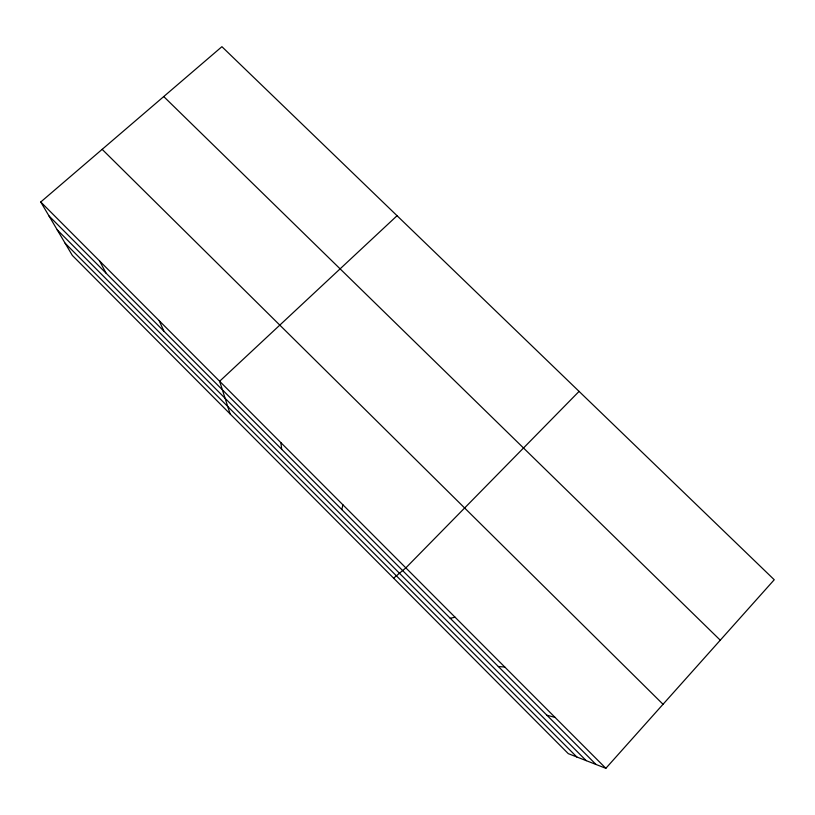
<?xml version="1.0" encoding="UTF-8"?>
<svg xmlns="http://www.w3.org/2000/svg" width="815" height="815" viewBox="0 0 815 815"><rect width="100%" height="100%" fill="white"/><g stroke="black" fill="none" stroke-linecap="round" stroke-linejoin="round"><path stroke-width="1.22" d="M341.77 509.528L342.932 504.831M605.851 768.311L774.25 579.75L221.914 46.689L40.75 201.998L72.352 255.441L568.289 753.641L605.851 768.311L40.75 201.998M579.078 391.394L405.839 567.882L393.614 578.171M397.058 215.72L219.632 381.267L230.146 413.959M450.237 618.3L455.045 617.189M498.322 666.517L504.78 667.027M546.906 715.234L555.046 717.394M163.733 96.567L720.266 640.193M102.16 149.349L663.033 704.282M48.992 215.944L595.999 764.46M57.203 229.82L586.23 760.65M65.129 243.227L576.826 756.982M99.593 260.973L106.052 273.157M159.21 320.723L163.846 331.104M280.869 442.637L281.684 449.279"/></g></svg>
